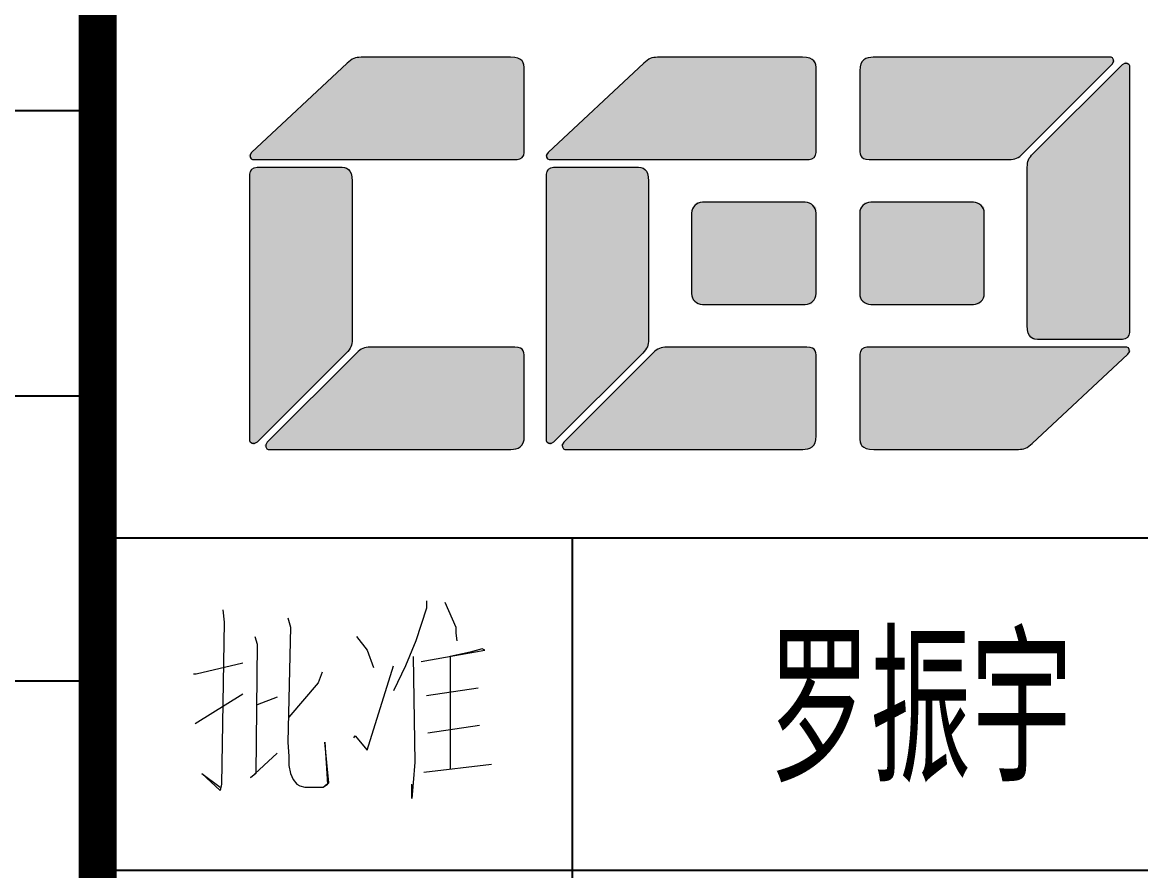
# Model space of a CAD drawing. Extents: x 238398 to 585159, y -66832 to 191977.
# Drawn here: x 565976 to 568331, y 50080 to 51867 of the extents above; entities that cross this region are included whole.
import ezdxf
from ezdxf.enums import TextEntityAlignment as Align

# ---------------------------------------------------------------- set-up
doc = ezdxf.new("R2010")
doc.units = 0
doc.header["$LTSCALE"] = 1000
doc.header["$MEASUREMENT"] = 0
doc.layers.get('0').update_dxf_attribs({"color": 8})
doc.layers.add('HQ1', color=8, linetype='Continuous')
doc.layers.add('PUB_TEXT', color=8, linetype='Continuous', lineweight=20)
doc.styles.add('HZ', font='geditxt.shx', dxfattribs={"width": 0.75, "bigfont": 'hzfs_1.shx'})
doc.styles.add('TK', font='GEDITXT.SHX', dxfattribs={"width": 0.85, "height": 3.5, "bigfont": 'hztxt1.shx'})

# ---------------------------------------------------------------- blocks, each defined once
blk = doc.blocks.new('GEDI_TQ_2012')
at = {"color": 2}
for p, q in [((0, 28), (-180, 28)), ((-170, 0), (-170, 28)), ((-90, 21), (-180, 21))]:
    blk.add_line(p, q, dxfattribs=at)
at = {"color": 2, "const_width": 0.8}
blk.add_lwpolyline([(-180, 0), (-180, 40)], dxfattribs=at)
at = {"color": 7, "lineweight": 0}
for points in [[(-173.079, 26.685), (-173.079, 26.528), (-173.299, 25.838), (-173.518, 25.312), (-173.769, 24.787)], [(-172.687, 26.653), (-172.46, 26.128), (-172.46, 26.002), (-172.436, 25.838)], [(-177.369, 26.489), (-177.337, 26.23), (-177.392, 22.819), (-177.424, 22.685), (-177.808, 23.046), (-177.424, 22.756)], [(-175.997, 26.324), (-175.942, 26.128), (-175.997, 23.705), (-175.973, 23.407), (-175.973, 23.211), (-175.942, 23.046), (-175.887, 22.921), (-175.808, 22.819), (-175.746, 22.787), (-175.636, 22.756), (-175.526, 22.756), (-175.252, 22.756), (-175.165, 22.819), (-175.134, 22.85), (-175.22, 23.705), (-175.165, 22.819), (-175.22, 22.787)], [(-176.694, 25.932), (-176.64, 25.767), (-176.671, 23.046), (-176.781, 22.952), (-176.224, 23.477)], [(-174.554, 25.932), (-174.326, 25.642), (-174.193, 25.281)], [(-173.354, 25.508), (-173.322, 23.281), (-173.354, 22.85), (-173.385, 22.521), (-173.385, 22.819)], [(-173.189, 25.406), (-171.848, 25.642), (-171.903, 25.673), (-172.154, 25.602), (-172.577, 25.508), (-172.577, 23.148)], [(-177.981, 25.148), (-177.926, 25.148), (-176.945, 25.375)], [(-174.608, 23.799), (-174.577, 23.838), (-174.326, 23.54), (-173.769, 25.312)], [(-175.275, 25.179), (-175.361, 24.952), (-175.973, 24.23)], [(-173.079, 24.685), (-171.989, 24.85)], [(-177.949, 24.097), (-176.945, 24.724)], [(-176.224, 24.654), (-176.64, 24.489)], [(-173.048, 23.901), (-171.958, 24.065)], [(-173.134, 23.077), (-171.707, 23.242)]]:
    blk.add_lwpolyline(points, dxfattribs=at)
blk = doc.blocks.new('GEDI_HQ1_2012')
at = {"layer": 'HQ1', "color": 2}
for p, q in [((0, 37), (-65, 37)), ((0, 0), (0, 37)), ((-65, 31), (0, 31)), ((-65, 25), (0, 25))]:
    blk.add_line(p, q, dxfattribs=at)
blk = doc.blocks.new('LOGO_CEEC_2014')
at = {"true_color": 0x0068b6}
h = blk.add_hatch(color=152, dxfattribs=at)
h.dxf.hatch_style = 2
edge = h.paths.add_edge_path()
edge.add_spline(control_points=[(5.253, 10.002), (5.253, 10.002), (5.253, 10.002), (5.253, 10.002), (5.352, 10.103), (5.423, 10.128), (5.545, 10.128), (5.545, 10.128), (8.693, 10.128), (8.693, 10.128), (8.955, 10.128), (8.984, 10.01), (8.984, 9.866), (8.984, 9.866), (8.984, 8.126), (8.984, 8.126), (8.984, 8.044), (8.916, 7.977), (8.831, 7.977), (8.831, 7.977), (3.261, 7.977), (3.261, 7.977), (3.216, 7.977), (3.17, 8.06), (3.237, 8.126), (3.237, 8.126), (5.253, 10.002)], knot_values=[0, 0, 0, 0, 0.50005, 0.50005, 1, 1, 1, 2, 2, 2, 3, 3, 3, 4, 4, 4, 5, 5, 5, 6, 6, 6, 7, 7, 7, 8, 8, 8, 8], degree=3, periodic=0)
h = blk.add_hatch(color=152, dxfattribs=at)
h.dxf.hatch_style = 2
edge = h.paths.add_edge_path()
edge.add_spline(control_points=[(11.499, 10.002), (11.499, 10.002), (11.499, 10.002), (11.499, 10.002), (11.599, 10.103), (11.672, 10.128), (11.79, 10.128), (11.79, 10.128), (14.842, 10.128), (14.842, 10.128), (15.105, 10.128), (15.131, 10.01), (15.131, 9.866), (15.131, 9.866), (15.131, 8.126), (15.131, 8.126), (15.131, 8.044), (15.063, 7.977), (14.981, 7.977), (14.981, 7.977), (9.506, 7.977), (9.506, 7.977), (9.462, 7.977), (9.418, 8.06), (9.484, 8.126), (9.484, 8.126), (11.499, 10.002)], knot_values=[0, 0, 0, 0, 0.50005, 0.50005, 1, 1, 1, 2, 2, 2, 3, 3, 3, 4, 4, 4, 5, 5, 5, 6, 6, 6, 7, 7, 7, 8, 8, 8, 8], degree=3, periodic=0)
at = {"true_color": 0xe50011}
h = blk.add_hatch(color=12, dxfattribs=at)
h.dxf.hatch_style = 2
edge = h.paths.add_edge_path()
edge.add_spline(control_points=[(19.487, 8.102), (19.487, 8.102), (19.487, 8.102), (19.487, 8.102), (19.392, 8.002), (19.318, 7.977), (19.198, 7.977), (19.198, 7.977), (16.248, 7.977), (16.248, 7.977), (16.043, 7.977), (16.049, 8.095), (16.049, 8.24), (16.049, 8.24), (16.049, 9.845), (16.049, 9.845), (16.049, 10.089), (16.19, 10.128), (16.333, 10.128), (16.333, 10.128), (21.343, 10.128), (21.343, 10.128), (21.385, 10.128), (21.431, 10.045), (21.367, 9.981), (21.367, 9.981), (19.487, 8.102)], knot_values=[0, 0, 0, 0, 0.50005, 0.50005, 1, 1, 1, 2, 2, 2, 3, 3, 3, 4, 4, 4, 5, 5, 5, 6, 6, 6, 7, 7, 7, 8, 8, 8, 8], degree=3, periodic=0)
h = blk.add_hatch(color=12, dxfattribs=at)
h.dxf.hatch_style = 2
edge = h.paths.add_edge_path()
edge.add_spline(control_points=[(19.704, 8.105), (19.704, 8.105), (19.704, 8.105), (19.704, 8.105), (19.604, 8.005), (19.578, 7.935), (19.578, 7.815), (19.578, 7.815), (19.578, 4.478), (19.578, 4.478), (19.578, 4.213), (19.696, 4.185), (19.843, 4.185), (19.843, 4.185), (21.584, 4.185), (21.584, 4.185), (21.665, 4.185), (21.731, 4.253), (21.731, 4.336), (21.731, 4.336), (21.731, 9.953), (21.731, 9.953), (21.731, 9.997), (21.648, 10.042), (21.584, 9.976), (21.584, 9.976), (19.704, 8.105)], knot_values=[0, 0, 0, 0, 0.50005, 0.50005, 1, 1, 1, 2, 2, 2, 3, 3, 3, 4, 4, 4, 5, 5, 5, 6, 6, 6, 7, 7, 7, 8, 8, 8, 8], degree=3, periodic=0)
at = {"true_color": 0x0068b6}
h = blk.add_hatch(color=152, dxfattribs=at)
h.dxf.hatch_style = 2
edge = h.paths.add_edge_path()
edge.add_spline(control_points=[(5.229, 3.896), (5.229, 3.896), (5.229, 3.896), (5.229, 3.896), (5.329, 3.995), (5.356, 4.067), (5.356, 4.185), (5.356, 4.185), (5.356, 7.523), (5.356, 7.523), (5.356, 7.787), (5.237, 7.813), (5.092, 7.813), (5.092, 7.813), (3.355, 7.813), (3.355, 7.813), (3.272, 7.813), (3.203, 7.746), (3.203, 7.664), (3.203, 7.664), (3.203, 2.048), (3.203, 2.048), (3.203, 2.004), (3.289, 1.958), (3.355, 2.023), (3.355, 2.023), (5.229, 3.896)], knot_values=[0, 0, 0, 0, 0.50005, 0.50005, 1, 1, 1, 2, 2, 2, 3, 3, 3, 4, 4, 4, 5, 5, 5, 6, 6, 6, 7, 7, 7, 8, 8, 8, 8], degree=3, periodic=0)
h = blk.add_hatch(color=152, dxfattribs=at)
h.dxf.hatch_style = 2
edge = h.paths.add_edge_path()
edge.add_spline(control_points=[(11.478, 3.896), (11.478, 3.896), (11.478, 3.896), (11.478, 3.896), (11.576, 3.995), (11.601, 4.067), (11.601, 4.185), (11.601, 4.185), (11.601, 7.523), (11.601, 7.523), (11.601, 7.787), (11.483, 7.813), (11.339, 7.813), (11.339, 7.813), (9.6, 7.813), (9.6, 7.813), (9.518, 7.813), (9.45, 7.746), (9.45, 7.664), (9.45, 7.664), (9.45, 2.048), (9.45, 2.048), (9.45, 2.004), (9.533, 1.958), (9.6, 2.023), (9.6, 2.023), (11.478, 3.896)], knot_values=[0, 0, 0, 0, 0.50005, 0.50005, 1, 1, 1, 2, 2, 2, 3, 3, 3, 4, 4, 4, 5, 5, 5, 6, 6, 6, 7, 7, 7, 8, 8, 8, 8], degree=3, periodic=0)
h = blk.add_hatch(color=152, dxfattribs=at)
h.dxf.hatch_style = 2
edge = h.paths.add_edge_path()
edge.add_spline(control_points=[(12.508, 6.847), (12.508, 6.847), (12.508, 6.847), (12.508, 6.847), (12.508, 6.974), (12.611, 7.077), (12.737, 7.077), (12.737, 7.077), (14.902, 7.077), (14.902, 7.077), (15.028, 7.077), (15.131, 6.974), (15.131, 6.847), (15.131, 6.847), (15.131, 5.152), (15.131, 5.152), (15.131, 5.025), (15.028, 4.923), (14.902, 4.923), (14.902, 4.923), (12.737, 4.923), (12.737, 4.923), (12.611, 4.923), (12.508, 5.025), (12.508, 5.152), (12.508, 5.152), (12.508, 6.847)], knot_values=[0, 0, 0, 0, 0.50005, 0.50005, 1, 1, 1, 2, 2, 2, 3, 3, 3, 4, 4, 4, 5, 5, 5, 6, 6, 6, 7, 7, 7, 8, 8, 8, 8], degree=3, periodic=0)
at = {"true_color": 0xe50011}
h = blk.add_hatch(color=12, dxfattribs=at)
h.dxf.hatch_style = 2
edge = h.paths.add_edge_path()
edge.add_spline(control_points=[(16.049, 6.847), (16.049, 6.847), (16.049, 6.847), (16.049, 6.847), (16.049, 6.974), (16.153, 7.077), (16.28, 7.077), (16.28, 7.077), (18.443, 7.077), (18.443, 7.077), (18.566, 7.077), (18.672, 6.974), (18.672, 6.847), (18.672, 6.847), (18.672, 5.152), (18.672, 5.152), (18.672, 5.025), (18.566, 4.923), (18.443, 4.923), (18.443, 4.923), (16.28, 4.923), (16.28, 4.923), (16.153, 4.923), (16.049, 5.025), (16.049, 5.152), (16.049, 5.152), (16.049, 6.847)], knot_values=[0, 0, 0, 0, 0.50005, 0.50005, 1, 1, 1, 2, 2, 2, 3, 3, 3, 4, 4, 4, 5, 5, 5, 6, 6, 6, 7, 7, 7, 8, 8, 8, 8], degree=3, periodic=0)
at = {"true_color": 0x0068b6}
h = blk.add_hatch(color=152, dxfattribs=at)
h.dxf.hatch_style = 2
edge = h.paths.add_edge_path()
edge.add_spline(control_points=[(5.447, 3.898), (5.447, 3.898), (5.447, 3.898), (5.447, 3.898), (5.545, 3.995), (5.614, 4.024), (5.736, 4.024), (5.736, 4.024), (8.785, 4.024), (8.785, 4.024), (8.988, 4.024), (8.984, 3.905), (8.984, 3.76), (8.984, 3.76), (8.984, 2.156), (8.984, 2.156), (8.984, 1.911), (8.843, 1.872), (8.701, 1.872), (8.701, 1.872), (3.591, 1.872), (3.591, 1.872), (3.551, 1.872), (3.503, 1.957), (3.566, 2.02), (3.566, 2.02), (5.447, 3.898)], knot_values=[0, 0, 0, 0, 0.50005, 0.50005, 1, 1, 1, 2, 2, 2, 3, 3, 3, 4, 4, 4, 5, 5, 5, 6, 6, 6, 7, 7, 7, 8, 8, 8, 8], degree=3, periodic=0)
h = blk.add_hatch(color=152, dxfattribs=at)
h.dxf.hatch_style = 2
edge = h.paths.add_edge_path()
edge.add_spline(control_points=[(11.692, 3.898), (11.692, 3.898), (11.692, 3.898), (11.692, 3.898), (11.79, 3.995), (11.862, 4.024), (11.984, 4.024), (11.984, 4.024), (14.934, 4.024), (14.934, 4.024), (15.139, 4.024), (15.131, 3.905), (15.131, 3.76), (15.131, 3.76), (15.131, 2.156), (15.131, 2.156), (15.131, 1.911), (14.992, 1.872), (14.848, 1.872), (14.848, 1.872), (9.839, 1.872), (9.839, 1.872), (9.796, 1.872), (9.749, 1.957), (9.813, 2.02), (9.813, 2.02), (11.692, 3.898)], knot_values=[0, 0, 0, 0, 0.50005, 0.50005, 1, 1, 1, 2, 2, 2, 3, 3, 3, 4, 4, 4, 5, 5, 5, 6, 6, 6, 7, 7, 7, 8, 8, 8, 8], degree=3, periodic=0)
at = {"true_color": 0xe50011}
h = blk.add_hatch(color=12, dxfattribs=at)
h.dxf.hatch_style = 2
edge = h.paths.add_edge_path()
edge.add_spline(control_points=[(19.68, 1.998), (19.68, 1.998), (19.68, 1.998), (19.68, 1.998), (19.58, 1.898), (19.509, 1.872), (19.392, 1.872), (19.392, 1.872), (16.343, 1.872), (16.343, 1.872), (16.077, 1.872), (16.049, 1.989), (16.049, 2.135), (16.049, 2.135), (16.049, 3.874), (16.049, 3.874), (16.049, 3.957), (16.12, 4.024), (16.199, 4.024), (16.199, 4.024), (21.676, 4.024), (21.676, 4.024), (21.718, 4.024), (21.763, 3.94), (21.698, 3.874), (21.698, 3.874), (19.68, 1.998)], knot_values=[0, 0, 0, 0, 0.50005, 0.50005, 1, 1, 1, 2, 2, 2, 3, 3, 3, 4, 4, 4, 5, 5, 5, 6, 6, 6, 7, 7, 7, 8, 8, 8, 8], degree=3, periodic=0)
at = {"lineweight": 0}
for points in [[(8.984, 8.126), (8.984, 8.044), (8.916, 7.977), (8.831, 7.977), (8.831, 7.977), (3.261, 7.977), (3.261, 7.977), (3.216, 7.977), (3.17, 8.06), (3.237, 8.126), (3.237, 8.126), (5.253, 10.002), (5.253, 10.002), (5.352, 10.103), (5.423, 10.128), (5.545, 10.128), (5.545, 10.128), (8.693, 10.128), (8.693, 10.128), (8.955, 10.128), (8.984, 10.01), (8.984, 9.866), (8.984, 9.866), (8.984, 8.126), (8.984, 8.126)], [(15.131, 8.126), (15.131, 8.044), (15.063, 7.977), (14.981, 7.977), (14.981, 7.977), (9.506, 7.977), (9.506, 7.977), (9.462, 7.977), (9.418, 8.06), (9.484, 8.126), (9.484, 8.126), (11.499, 10.002), (11.499, 10.002), (11.599, 10.103), (11.672, 10.128), (11.79, 10.128), (11.79, 10.128), (14.842, 10.128), (14.842, 10.128), (15.105, 10.128), (15.131, 10.01), (15.131, 9.866), (15.131, 9.866), (15.131, 8.126), (15.131, 8.126)], [(16.049, 9.845), (16.049, 10.089), (16.19, 10.128), (16.333, 10.128), (16.333, 10.128), (21.343, 10.128), (21.343, 10.128), (21.385, 10.128), (21.431, 10.045), (21.367, 9.981), (21.367, 9.981), (19.487, 8.102), (19.487, 8.102), (19.392, 8.002), (19.318, 7.977), (19.198, 7.977), (19.198, 7.977), (16.248, 7.977), (16.248, 7.977), (16.043, 7.977), (16.049, 8.095), (16.049, 8.24), (16.049, 8.24), (16.049, 9.845), (16.049, 9.845)], [(21.584, 4.185), (21.665, 4.185), (21.731, 4.253), (21.731, 4.336), (21.731, 4.336), (21.731, 9.953), (21.731, 9.953), (21.731, 9.997), (21.648, 10.042), (21.584, 9.976), (21.584, 9.976), (19.704, 8.105), (19.704, 8.105), (19.604, 8.005), (19.578, 7.935), (19.578, 7.815), (19.578, 7.815), (19.578, 4.478), (19.578, 4.478), (19.578, 4.213), (19.696, 4.185), (19.843, 4.185), (19.843, 4.185), (21.584, 4.185), (21.584, 4.185)], [(3.355, 7.813), (3.272, 7.813), (3.203, 7.746), (3.203, 7.664), (3.203, 7.664), (3.203, 2.048), (3.203, 2.048), (3.203, 2.004), (3.289, 1.958), (3.355, 2.023), (3.355, 2.023), (5.229, 3.896), (5.229, 3.896), (5.329, 3.995), (5.356, 4.067), (5.356, 4.185), (5.356, 4.185), (5.356, 7.523), (5.356, 7.523), (5.356, 7.787), (5.237, 7.813), (5.092, 7.813), (5.092, 7.813), (3.355, 7.813), (3.355, 7.813)], [(9.6, 7.813), (9.518, 7.813), (9.45, 7.746), (9.45, 7.664), (9.45, 7.664), (9.45, 2.048), (9.45, 2.048), (9.45, 2.004), (9.533, 1.958), (9.6, 2.023), (9.6, 2.023), (11.478, 3.896), (11.478, 3.896), (11.576, 3.995), (11.601, 4.067), (11.601, 4.185), (11.601, 4.185), (11.601, 7.523), (11.601, 7.523), (11.601, 7.787), (11.483, 7.813), (11.339, 7.813), (11.339, 7.813), (9.6, 7.813), (9.6, 7.813)], [(15.131, 5.152), (15.131, 5.025), (15.028, 4.923), (14.902, 4.923), (14.902, 4.923), (12.737, 4.923), (12.737, 4.923), (12.611, 4.923), (12.508, 5.025), (12.508, 5.152), (12.508, 5.152), (12.508, 6.847), (12.508, 6.847), (12.508, 6.974), (12.611, 7.077), (12.737, 7.077), (12.737, 7.077), (14.902, 7.077), (14.902, 7.077), (15.028, 7.077), (15.131, 6.974), (15.131, 6.847), (15.131, 6.847), (15.131, 5.152), (15.131, 5.152)], [(18.672, 5.152), (18.672, 5.025), (18.566, 4.923), (18.443, 4.923), (18.443, 4.923), (16.28, 4.923), (16.28, 4.923), (16.153, 4.923), (16.049, 5.025), (16.049, 5.152), (16.049, 5.152), (16.049, 6.847), (16.049, 6.847), (16.049, 6.974), (16.153, 7.077), (16.28, 7.077), (16.28, 7.077), (18.443, 7.077), (18.443, 7.077), (18.566, 7.077), (18.672, 6.974), (18.672, 6.847), (18.672, 6.847), (18.672, 5.152), (18.672, 5.152)], [(8.984, 2.156), (8.984, 1.911), (8.843, 1.872), (8.701, 1.872), (8.701, 1.872), (3.591, 1.872), (3.591, 1.872), (3.551, 1.872), (3.503, 1.957), (3.566, 2.02), (3.566, 2.02), (5.447, 3.898), (5.447, 3.898), (5.545, 3.995), (5.614, 4.024), (5.736, 4.024), (5.736, 4.024), (8.785, 4.024), (8.785, 4.024), (8.988, 4.024), (8.984, 3.905), (8.984, 3.76), (8.984, 3.76), (8.984, 2.156), (8.984, 2.156)], [(15.131, 2.156), (15.131, 1.911), (14.992, 1.872), (14.848, 1.872), (14.848, 1.872), (9.839, 1.872), (9.839, 1.872), (9.796, 1.872), (9.749, 1.957), (9.813, 2.02), (9.813, 2.02), (11.692, 3.898), (11.692, 3.898), (11.79, 3.995), (11.862, 4.024), (11.984, 4.024), (11.984, 4.024), (14.934, 4.024), (14.934, 4.024), (15.139, 4.024), (15.131, 3.905), (15.131, 3.76), (15.131, 3.76), (15.131, 2.156), (15.131, 2.156)], [(16.049, 3.874), (16.049, 3.957), (16.12, 4.024), (16.199, 4.024), (16.199, 4.024), (21.676, 4.024), (21.676, 4.024), (21.718, 4.024), (21.763, 3.94), (21.698, 3.874), (21.698, 3.874), (19.68, 1.998), (19.68, 1.998), (19.58, 1.898), (19.509, 1.872), (19.392, 1.872), (19.392, 1.872), (16.343, 1.872), (16.343, 1.872), (16.077, 1.872), (16.049, 1.989), (16.049, 2.135), (16.049, 2.135), (16.049, 3.874), (16.049, 3.874)]]:
    blk.add_open_spline(points, degree=3, knots=[0, 0, 0, 0, 1, 1, 1, 2, 2, 2, 3, 3, 3, 4, 4, 4, 5, 5, 5, 6, 6, 6, 7, 7, 7, 8, 8, 8, 8], dxfattribs=at)
blk = doc.blocks.new('432ASEFESADFSD')
for name, p in [('GEDI_TQ_2012', (410, 10)), ('LOGO_CEEC_2014', (230, 38)), ('GEDI_HQ1_2012', (230, 10))]:
    blk.add_blockref(name, p)
at = {"style": 'TK', "width": 0.85}
for tag, height, p in [('PROJECTNAME', 4.75, (355, 44)), ('PHASE', 4, (397, 44)), ('DRAWINGNAME', 4.75, (365, 31))]:
    blk.add_attdef(tag, text='', height=height, dxfattribs=at).set_placement(p, align=Align.MIDDLE_CENTER)
for tag, p, height in [('APPROVE', (242, 32.75), 3.5), ('DESIGN', (287, 32.75), 3.5), ('REVIEW1', (242, 25.75), 3.5), ('DRAW', (287, 25.75), 3.5), ('DRAWINGNUMBER', (337, 18.5), 4), ('REVIEW2', (242, 18.75), 3.5), ('PROPORTION', (287, 18.75), 3.5), ('CHECK', (242, 11.75), 3.5), ('DATE', (287, 11.75), 3.5), ('VERSION', (403, 11.75), 3.5)]:
    blk.add_attdef(tag, p, '', height=height, dxfattribs=at)

msp = doc.modelspace()

# ---------------------------------------------------------------- block references
at = {"xscale": 100, "yscale": 100, "zscale": 100}
msp.add_blockref('432ASEFESADFSD', (543134.5, 46980.2), dxfattribs=at)

# ---------------------------------------------------------------- texts
at = {"layer": 'PUB_TEXT', "style": 'HZ', "width": 0.7}
msp.add_text('罗振宇', height=304.25, dxfattribs=at).set_placement((567548.2, 50266.6))

doc.saveas('drawing.dxf')
